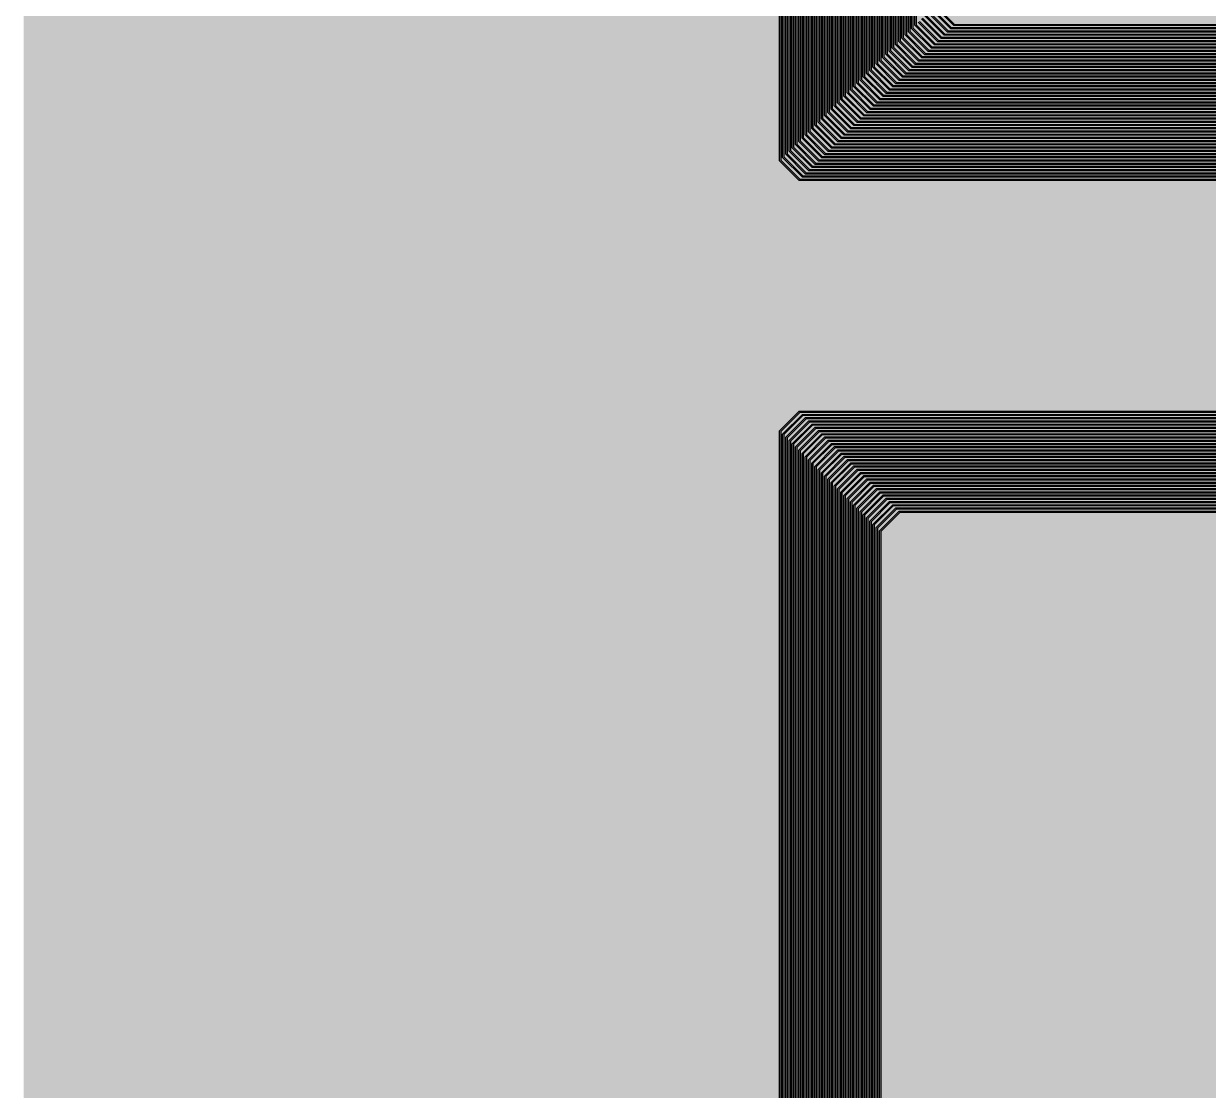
# Model space of a CAD drawing. Header units: metres. Extents: x -7220 to 10980, y -29667 to 1833.
# Drawn here: x -7220 to -5383, y -20819 to -19165 of the extents above; entities that cross this region are included whole.
import ezdxf

# ---------------------------------------------------------------- set-up
doc = ezdxf.new("R2010")
doc.units = ezdxf.units.M
for name, color, linetype in [('Metal1', 4, 'CONTINUOUS'), ('Polyimide', 7, 'CONTINUOUS'), ('Polyimide_Negative', 5, 'CONTINUOUS')]:
    doc.layers.add(name, color=color, linetype=linetype)

msp = doc.modelspace()

# ---------------------------------------------------------------- hatches: boundary and pattern name
at = {"layer": 'Polyimide'}
msp.add_hatch(color=7, dxfattribs=at).paths.add_polyline_path([(4099.4, -13861.6), (4142.6, -14152.8), (4214.2, -14438.4), (4313.4, -14715.5), (4439.2, -14981.7), (4590.6, -15234.2), (4766, -15470.7), (4963.7, -15688.8), (5181.8, -15886.5), (5418.3, -16061.9), (5670.8, -16213.3), (5936.9, -16339.1), (6214.1, -16438.3), (6499.7, -16509.9), (6790.9, -16553.1), (7085, -16567.5), (9980.4, -16567.5), (10058.8, -16571.4), (10136.4, -16582.9), (10212.6, -16601.9), (10286.5, -16628.4), (10357.5, -16662), (10424.8, -16702.3), (10487.9, -16749.1), (10546.1, -16801.8), (10598.8, -16860), (10645.6, -16923), (10685.9, -16990.4), (10719.5, -17061.4), (10745.9, -17135.3), (10765, -17211.4), (10776.5, -17289.1), (10780.4, -17367.5), (10780.4, -21957.3), (10741.6, -22012.9), (10706, -22070.6), (10673.6, -22130.1), (10644.5, -22191.4), (10618.9, -22254.2), (10596.8, -22318.2), (10578.3, -22383.5), (10563.4, -22449.6), (10552.2, -22516.5), (10544.7, -22583.8), (10541, -22651.5), (10541, -22719.3), (10544.7, -22787), (10552.2, -22854.4), (10563.4, -22921.2), (10578.3, -22987.4), (10596.8, -23052.6), (10618.9, -23116.7), (10644.5, -23179.5), (10673.6, -23240.7), (10706, -23300.3), (10741.6, -23357.9), (10780.4, -23413.5), (10780.4, -28667.5), (10776.5, -28745.9), (10765, -28823.6), (10745.9, -28899.7), (10719.5, -28973.6), (10685.9, -29044.6), (10645.6, -29112), (10598.8, -29175), (10546.1, -29233.2), (10487.9, -29285.9), (10424.8, -29332.7), (10357.5, -29373), (10286.5, -29406.6), (10212.6, -29433.1), (10136.4, -29452.1), (10058.8, -29463.6), (9980.4, -29467.5), (-6219.6, -29467.5), (-6298, -29463.6), (-6375.7, -29452.1), (-6451.9, -29433.1), (-6525.8, -29406.6), (-6596.7, -29373), (-6664.1, -29332.7), (-6727.1, -29285.9), (-6785.3, -29233.2), (-6838, -29175), (-6884.8, -29112), (-6925.2, -29044.6), (-6958.7, -28973.6), (-6985.2, -28899.7), (-7004.3, -28823.6), (-7015.8, -28745.9), (-7019.6, -28667.5), (-7019.6, -23426.3), (-6979.4, -23370.1), (-6942.3, -23311.6), (-6908.7, -23251.2), (-6878.5, -23189), (-6851.8, -23125.1), (-6828.8, -23059.9), (-6809.5, -22993.4), (-6794, -22926), (-6782.4, -22857.8), (-6774.6, -22789.1), (-6770.7, -22720), (-6770.7, -22650.8), (-6774.6, -22581.8), (-6782.4, -22513), (-6794, -22444.8), (-6809.5, -22377.4), (-6828.8, -22311), (-6851.8, -22245.7), (-6878.5, -22181.9), (-6908.7, -22119.7), (-6942.3, -22059.2), (-6979.4, -22000.8), (-7019.6, -21944.5), (-7019.6, -17367.5), (-7015.8, -17289.1), (-7004.3, -17211.4), (-6985.2, -17135.3), (-6958.7, -17061.4), (-6925.2, -16990.4), (-6884.8, -16923), (-6838, -16860), (-6785.3, -16801.8), (-6727.1, -16749.1), (-6664.1, -16702.3), (-6596.7, -16662), (-6525.8, -16628.4), (-6451.9, -16601.9), (-6375.7, -16582.9), (-6298, -16571.4), (-6219.6, -16567.5), (-3314, -16567.5), (-3019.9, -16553.1), (-2728.7, -16509.9), (-2443.1, -16438.3), (-2165.9, -16339.1), (-1899.8, -16213.3), (-1647.3, -16061.9), (-1410.8, -15886.5), (-1192.7, -15688.8), (-995, -15470.7), (-819.6, -15234.2), (-668.2, -14981.7), (-542.4, -14715.5), (-443.2, -14438.4), (-371.6, -14152.8), (-328.4, -13861.6), (-314, -13567.5), (-314, -13373.5), (-317.5, -13328.1), (-327.7, -13283.8), (-344.6, -13241.5), (-367.6, -13202.3), (-396.4, -13167), (-430.1, -13136.5), (-468, -13111.4), (-509.3, -13092.3), (-509.3, -13092.3), (-578.2, -13061.3), (-642.2, -13021.2), (-700.3, -12973), (-751.3, -12917.3), (-794.4, -12855.3), (-828.7, -12788.1), (-853.7, -12716.8), (-868.9, -12642.8), (-874, -12567.5), (-868.9, -12492.2), (-853.7, -12418.2), (-828.7, -12346.9), (-794.4, -12279.7), (-751.3, -12217.7), (-700.3, -12162), (-642.2, -12113.8), (-578.2, -12073.7), (-509.3, -12042.7), (-509.3, -12042.7), (-468, -12023.6), (-430.1, -11998.5), (-396.4, -11968), (-367.6, -11932.7), (-344.6, -11893.5), (-327.7, -11851.2), (-317.5, -11806.9), (-314, -11761.5), (-314, -11074.3), (-317.5, -11028.9), (-327.7, -10984.6), (-344.6, -10942.4), (-367.6, -10903.1), (-396.4, -10867.8), (-430.1, -10837.3), (-468, -10812.2), (-509.3, -10793.2), (-509.3, -10793.2), (-578.2, -10762.1), (-642.2, -10722.1), (-700.3, -10673.8), (-751.3, -10618.1), (-794.4, -10556.1), (-828.7, -10488.9), (-853.7, -10417.6), (-868.9, -10343.7), (-874, -10268.3), (-868.9, -10193), (-853.7, -10119), (-828.7, -10047.8), (-794.4, -9980.5), (-751.3, -9918.5), (-700.3, -9862.9), (-642.2, -9814.6), (-578.2, -9774.6), (-509.3, -9743.5), (-509.3, -9743.5), (-468, -9724.5), (-430.1, -9699.4), (-396.4, -9668.8), (-367.6, -9633.5), (-344.6, -9594.3), (-327.7, -9552), (-317.5, -9507.7), (-314, -9462.4), (-314, -8775.1), (-317.5, -8729.8), (-327.7, -8685.5), (-344.6, -8643.2), (-367.6, -8604), (-396.4, -8568.7), (-430.1, -8538.1), (-468, -8513), (-509.3, -8494), (-509.3, -8494), (-578.2, -8462.9), (-642.2, -8422.9), (-700.3, -8374.6), (-751.3, -8319), (-794.4, -8257), (-828.7, -8189.7), (-853.7, -8118.5), (-868.9, -8044.5), (-874, -7969.2), (-868.9, -7893.8), (-853.7, -7819.9), (-828.7, -7748.6), (-794.4, -7681.4), (-751.3, -7619.4), (-700.3, -7563.7), (-642.2, -7515.4), (-578.2, -7475.4), (-509.3, -7444.3), (-509.3, -7444.3), (-468, -7425.3), (-430.1, -7400.2), (-396.4, -7369.7), (-367.6, -7334.4), (-344.6, -7295.1), (-327.7, -7252.9), (-317.5, -7208.6), (-314, -7163.2), (-314, -6476), (-317.5, -6430.6), (-327.7, -6386.3), (-344.6, -6344), (-367.6, -6304.8), (-396.4, -6269.5), (-430.1, -6239), (-468, -6213.9), (-509.3, -6194.8), (-509.3, -6194.8), (-578.2, -6163.8), (-642.2, -6123.7), (-700.3, -6075.5), (-751.3, -6019.8), (-794.4, -5957.8), (-828.7, -5890.6), (-853.7, -5819.3), (-868.9, -5745.3), (-874, -5670), (-868.9, -5594.7), (-853.7, -5520.7), (-828.7, -5449.4), (-794.4, -5382.2), (-751.3, -5320.2), (-700.3, -5264.5), (-642.2, -5216.3), (-578.2, -5176.2), (-509.3, -5145.2), (-509.3, -5145.2), (-468, -5126.1), (-430.1, -5101), (-396.4, -5070.5), (-367.6, -5035.2), (-344.6, -4996), (-327.7, -4953.7), (-317.5, -4909.4), (-314, -4864), (-314, 380), (-314, 1532.5), (-269, 1532.5), (-268.8, 1525.6), (-268.1, 1518.8), (-267, 1512), (-265.4, 1505.3), (-263.4, 1498.7), (-261, 1492.3), (-258.2, 1486.1), (-254.9, 1480), (-251.3, 1474.2), (-247.3, 1468.6), (-242.9, 1463.3), (-238.2, 1458.3), (-233.2, 1453.6), (-227.9, 1449.2), (-222.3, 1445.2), (-216.5, 1441.6), (-210.4, 1438.3), (-204.2, 1435.5), (-197.8, 1433.1), (-191.2, 1431.1), (-184.5, 1429.5), (-177.7, 1428.4), (-170.9, 1427.7), (-164, 1427.5), (-157.1, 1427.7), (-150.3, 1428.4), (-143.5, 1429.5), (-136.8, 1431.1), (-130.2, 1433.1), (-123.8, 1435.5), (-117.6, 1438.3), (-111.5, 1441.6), (-105.7, 1445.2), (-100.1, 1449.2), (-94.8, 1453.6), (-89.8, 1458.3), (-85.1, 1463.3), (-80.7, 1468.6), (-76.7, 1474.2), (-73.1, 1480), (-69.8, 1486.1), (-67, 1492.3), (-64.6, 1498.7), (-62.6, 1505.3), (-61, 1512), (-59.9, 1518.8), (-59.2, 1525.6), (-59, 1532.5), (1786, 1532.5), (3835, 1532.5), (3835.2, 1539), (3835.9, 1545.6), (3836.9, 1552), (3838.4, 1558.4), (3840.3, 1564.6), (3842.6, 1570.8), (3845.3, 1576.7), (3848.4, 1582.5), (3851.9, 1588.1), (3855.7, 1593.4), (3859.8, 1598.4), (3864.3, 1603.2), (3869.1, 1607.7), (3874.1, 1611.8), (3879.4, 1615.6), (3885, 1619.1), (3890.8, 1622.2), (3896.7, 1624.9), (3902.9, 1627.2), (3909.1, 1629.1), (3915.5, 1630.6), (3921.9, 1631.6), (3928.5, 1632.3), (3935, 1632.5), (3941.5, 1632.3), (3948.1, 1631.6), (3954.5, 1630.6), (3960.9, 1629.1), (3967.1, 1627.2), (3973.3, 1624.9), (3979.2, 1622.2), (3985, 1619.1), (3990.6, 1615.6), (3995.9, 1611.8), (4000.9, 1607.7), (4005.7, 1603.2), (4010.2, 1598.4), (4014.3, 1593.4), (4018.1, 1588.1), (4021.6, 1582.5), (4024.7, 1576.7), (4027.4, 1570.8), (4029.7, 1564.6), (4031.6, 1558.4), (4033.1, 1552), (4034.1, 1545.6), (4034.8, 1539), (4035, 1532.5), (4085, 1532.5), (4085, 380), (4085, 330), (4085, -4864), (4088.5, -4909.4), (4098.7, -4953.7), (4115.6, -4996), (4138.6, -5035.2), (4167.4, -5070.5), (4201.1, -5101), (4239, -5126.1), (4280.3, -5145.2), (4280.3, -5145.2), (4349.2, -5176.2), (4413.2, -5216.3), (4471.3, -5264.5), (4522.3, -5320.2), (4565.4, -5382.2), (4599.7, -5449.4), (4624.7, -5520.7), (4639.9, -5594.7), (4645, -5670), (4639.9, -5745.3), (4624.7, -5819.3), (4599.7, -5890.6), (4565.4, -5957.8), (4522.3, -6019.8), (4471.3, -6075.5), (4413.2, -6123.7), (4349.2, -6163.8), (4280.3, -6194.8), (4239, -6213.9), (4201.1, -6239), (4167.4, -6269.5), (4138.6, -6304.8), (4115.6, -6344), (4098.7, -6386.3), (4088.5, -6430.6), (4085, -6476), (4085, -13567.5), (4099.4, -13861.6)])
at = {"layer": 'Polyimide_Negative'}
h = msp.add_hatch(color=7, dxfattribs=at)
h.paths.add_polyline_path([(-677.7, -11900.1), (-672.7, -11897), (-514, -11825.4), (-514, -11010.5), (-672.7, -10938.9), (-759.7, -10884.5), (-838.5, -10818.9), (-907.8, -10743.4), (-966.3, -10659.2), (-1013, -10567.8), (-1046.9, -10471.1), (-1067.5, -10370.6), (-1074.5, -10268.3), (-1040.7, -9768.4), (-677.7, -9600.9), (-672.7, -9597.8), (-514, -9526.2), (-514, -8711.3), (-672.7, -8639.7), (-759.7, -8585.3), (-838.5, -8519.8), (-907.8, -8444.2), (-966.3, -8360), (-1013, -8268.7), (-1046.9, -8171.9), (-1067.5, -8071.5), (-1074.5, -7969.2), (-1067.5, -7866.9), (-1046.9, -7766.4), (-1013, -7669.7), (-966.3, -7578.3), (-907.8, -7494.1), (-838.5, -7418.6), (-723.4, -7322.8), (-677.7, -7301.8), (-672.7, -7298.6), (-514, -7227), (-514, -6412.1), (-672.7, -6340.5), (-759.7, -6286.2), (-838.5, -6220.6), (-907.8, -6145), (-966.3, -6060.8), (-1013, -5969.5), (-1046.9, -5872.8), (-1067.5, -5772.3), (-1074.5, -5670), (-1067.5, -5567.7), (-1046.9, -5467.2), (-1013, -5370.5), (-966.3, -5279.2), (-907.8, -5195), (-838.5, -5119.4), (-723.4, -5023.7), (-677.7, -5002.6), (-672.7, -4999.5), (-514, -4927.9), (-514, 1732.5), (166.5, 1732.5), (1786, 1732.5), (3699.2, 1732.5), (3768.3, 1782), (3784.9, 1792.4), (3802.3, 1801.7), (3820.2, 1809.8), (3838.5, 1816.7), (3857.3, 1822.4), (3876.5, 1826.8), (3895.8, 1830), (3915.4, 1832), (3935, 1832.6), (3954.6, 1832), (3974.2, 1830), (3993.5, 1826.8), (4012.7, 1822.4), (4031.5, 1816.7), (4049.8, 1809.8), (4067.7, 1801.7), (4085.1, 1792.4), (4101.7, 1782), (4285, 1650.7), (4285, -4927.9), (4443.7, -4999.5), (4530.7, -5053.8), (4609.5, -5119.4), (4678.8, -5195), (4737.3, -5279.2), (4784, -5370.5), (4817.9, -5467.2), (4838.5, -5567.7), (4845.5, -5670), (4838.5, -5772.3), (4817.9, -5872.8), (4784, -5969.5), (4737.3, -6060.8), (4678.8, -6145), (4609.5, -6220.6), (4530.7, -6286.2), (4443.7, -6340.5), (4285, -6412.1), (4285, -13562.6), (4298.7, -13841.9), (4339, -14113.7), (4405.8, -14380.2), (4498.4, -14638.9), (4615.8, -14887.3), (4757.1, -15123), (4920.8, -15343.6), (5105.3, -15547.2), (5308.9, -15731.7), (5529.5, -15895.4), (5765.2, -16036.7), (6013.6, -16154.1), (6272.3, -16246.7), (6538.8, -16313.5), (6810.6, -16353.8), (7089.9, -16367.5), (9985.3, -16367.5), (10078.4, -16372.1), (10175.5, -16386.5), (10270.7, -16410.3), (10363.2, -16443.4), (10451.9, -16485.4), (10536.1, -16535.8), (10614.9, -16594.3), (10687.7, -16660.2), (10753.6, -16733), (10812, -16811.8), (10862.5, -16896), (10904.5, -16984.7), (10937.5, -17077.1), (10961.4, -17172.4), (10975.8, -17269.5), (10980.4, -17362.6), (10980.4, -22020.1), (10908.8, -22122.8), (10879, -22171), (10851.9, -22220.8), (10827.6, -22272.1), (10806.2, -22324.6), (10787.7, -22378.2), (10772.2, -22432.8), (10759.7, -22488.1), (10750.4, -22544.1), (10744.1, -22600.4), (10741, -22657.1), (10741, -22713.8), (10744.1, -22770.4), (10750.4, -22826.8), (10759.7, -22882.7), (10772.2, -22938.1), (10787.7, -22992.6), (10806.2, -23046.2), (10827.6, -23098.8), (10851.9, -23150), (10879, -23199.8), (10908.8, -23248.1), (10980.4, -23350.7), (10980.4, -28672.4), (10975.8, -28765.5), (10961.4, -28862.6), (10937.5, -28957.9), (10904.5, -29050.3), (10862.5, -29139), (10812, -29223.2), (10753.6, -29302), (10687.7, -29374.8), (10614.9, -29440.7), (10536.1, -29499.2), (10451.9, -29549.6), (10363.2, -29591.6), (10270.7, -29624.7), (10175.5, -29648.5), (10078.4, -29662.9), (9985.3, -29667.5), (-6224.5, -29667.5), (-6317.7, -29662.9), (-6414.8, -29648.5), (-6510, -29624.7), (-6602.4, -29591.6), (-6691.1, -29549.6), (-6775.3, -29499.2), (-6854.2, -29440.7), (-6926.9, -29374.8), (-6992.8, -29302), (-7051.3, -29223.2), (-7101.8, -29139), (-7143.7, -29050.3), (-7176.8, -28957.9), (-7200.6, -28862.6), (-7215.1, -28765.5), (-7219.6, -28672.4), (-7219.6, -23362.1), (-7145.3, -23258.2), (-7114.3, -23209.4), (-7086.1, -23158.8), (-7060.8, -23106.7), (-7038.6, -23053.3), (-7019.3, -22998.7), (-7003.2, -22943.1), (-6990.2, -22886.7), (-6980.5, -22829.7), (-6973.9, -22772.2), (-6970.7, -22714.4), (-6970.7, -22656.5), (-6973.9, -22598.7), (-6980.5, -22541.2), (-6990.2, -22484.1), (-7003.2, -22427.7), (-7019.3, -22372.1), (-7038.6, -22317.6), (-7060.8, -22264.1), (-7086.1, -22212.1), (-7114.3, -22161.5), (-7145.3, -22112.6), (-7219.6, -22008.7), (-7219.6, -17362.6), (-7215.1, -17269.5), (-7200.6, -17172.4), (-7176.8, -17077.1), (-7143.7, -16984.7), (-7101.8, -16896), (-7051.3, -16811.8), (-6992.8, -16733), (-6926.9, -16660.2), (-6854.2, -16594.3), (-6775.3, -16535.8), (-6691.1, -16485.4), (-6602.4, -16443.4), (-6510, -16410.3), (-6414.8, -16386.5), (-6317.7, -16372.1), (-6224.5, -16367.5), (-3318.9, -16367.5), (-3039.6, -16353.8), (-2767.8, -16313.5), (-2501.3, -16246.7), (-2242.6, -16154.1), (-1994.2, -16036.7), (-1758.5, -15895.4), (-1537.9, -15731.7), (-1334.3, -15547.2), (-1149.8, -15343.6), (-986.1, -15123), (-844.8, -14887.3), (-727.4, -14638.9), (-634.8, -14380.2), (-568, -14113.7), (-527.7, -13841.9), (-514, -13562.6), (-514, -13309.6), (-672.7, -13238), (-759.7, -13183.7), (-838.5, -13118.1), (-907.8, -13042.5), (-966.3, -12958.3), (-1013, -12867), (-1046.9, -12770.2), (-1067.5, -12669.8), (-1074.5, -12567.5), (-1040.7, -12067.5), (-677.7, -11900.1)])
h.paths.add_polyline_path([(4085, -13567.5), (4085, -6476), (4088.5, -6430.6), (4098.7, -6386.3), (4115.6, -6344), (4138.6, -6304.8), (4167.4, -6269.5), (4201.1, -6239), (4239, -6213.9), (4280.3, -6194.8), (4349.2, -6163.8), (4413.2, -6123.7), (4471.3, -6075.5), (4522.3, -6019.8), (4565.4, -5957.8), (4599.7, -5890.6), (4624.7, -5819.3), (4639.9, -5745.3), (4645, -5670), (4639.9, -5594.7), (4624.7, -5520.7), (4599.7, -5449.4), (4565.4, -5382.2), (4522.3, -5320.2), (4471.3, -5264.5), (4413.2, -5216.3), (4349.2, -5176.2), (4280.3, -5145.2), (4280.3, -5145.2), (4239, -5126.1), (4201.1, -5101), (4167.4, -5070.5), (4138.6, -5035.2), (4115.6, -4996), (4098.7, -4953.7), (4088.5, -4909.4), (4085, -4864), (4085, 330), (4085, 380), (4085, 1532.5), (4035, 1532.5), (4034.8, 1539), (4034.1, 1545.6), (4033.1, 1552), (4031.6, 1558.4), (4029.7, 1564.6), (4027.4, 1570.8), (4024.7, 1576.7), (4021.6, 1582.5), (4018.1, 1588.1), (4014.3, 1593.4), (4010.2, 1598.4), (4005.7, 1603.2), (4000.9, 1607.7), (3995.9, 1611.8), (3990.6, 1615.6), (3985, 1619.1), (3979.2, 1622.2), (3973.3, 1624.9), (3967.1, 1627.2), (3960.9, 1629.1), (3954.5, 1630.6), (3948.1, 1631.6), (3941.5, 1632.3), (3935, 1632.5), (3928.5, 1632.3), (3921.9, 1631.6), (3915.5, 1630.6), (3909.1, 1629.1), (3902.9, 1627.2), (3896.7, 1624.9), (3890.8, 1622.2), (3885, 1619.1), (3879.4, 1615.6), (3874.1, 1611.8), (3869.1, 1607.7), (3864.3, 1603.2), (3859.8, 1598.4), (3855.7, 1593.4), (3851.9, 1588.1), (3848.4, 1582.5), (3845.3, 1576.7), (3842.6, 1570.8), (3840.3, 1564.6), (3838.4, 1558.4), (3836.9, 1552), (3835.9, 1545.6), (3835.2, 1539), (3835, 1532.5), (1786, 1532.5), (-59, 1532.5), (-59.2, 1525.6), (-59.9, 1518.8), (-61, 1512), (-62.6, 1505.3), (-64.6, 1498.7), (-67, 1492.3), (-69.8, 1486.1), (-73.1, 1480), (-76.7, 1474.2), (-80.7, 1468.6), (-85.1, 1463.3), (-89.8, 1458.3), (-94.8, 1453.6), (-100.1, 1449.2), (-105.7, 1445.2), (-111.5, 1441.6), (-117.6, 1438.3), (-123.8, 1435.5), (-130.2, 1433.1), (-136.8, 1431.1), (-143.5, 1429.5), (-150.3, 1428.4), (-157.1, 1427.7), (-164, 1427.5), (-170.9, 1427.7), (-177.7, 1428.4), (-184.5, 1429.5), (-191.2, 1431.1), (-197.8, 1433.1), (-204.2, 1435.5), (-210.4, 1438.3), (-216.5, 1441.6), (-222.3, 1445.2), (-227.9, 1449.2), (-233.2, 1453.6), (-238.2, 1458.3), (-242.9, 1463.3), (-247.3, 1468.6), (-251.3, 1474.2), (-254.9, 1480), (-258.2, 1486.1), (-261, 1492.3), (-263.4, 1498.7), (-265.4, 1505.3), (-267, 1512), (-268.1, 1518.8), (-268.8, 1525.6), (-269, 1532.5), (-314, 1532.5), (-314, 380), (-314, -4864), (-317.5, -4909.4), (-327.7, -4953.7), (-344.6, -4996), (-367.6, -5035.2), (-396.4, -5070.5), (-430.1, -5101), (-468, -5126.1), (-509.3, -5145.2), (-509.3, -5145.2), (-578.2, -5176.2), (-642.2, -5216.3), (-700.3, -5264.5), (-751.3, -5320.2), (-794.4, -5382.2), (-828.7, -5449.4), (-853.7, -5520.7), (-868.9, -5594.7), (-874, -5670), (-868.9, -5745.3), (-853.7, -5819.3), (-828.7, -5890.6), (-794.4, -5957.8), (-751.3, -6019.8), (-700.3, -6075.5), (-642.2, -6123.7), (-578.2, -6163.8), (-509.3, -6194.8), (-509.3, -6194.8), (-468, -6213.9), (-430.1, -6239), (-396.4, -6269.5), (-367.6, -6304.8), (-344.6, -6344), (-327.7, -6386.3), (-317.5, -6430.6), (-314, -6476), (-314, -7163.2), (-317.5, -7208.6), (-327.7, -7252.9), (-344.6, -7295.1), (-367.6, -7334.4), (-396.4, -7369.7), (-430.1, -7400.2), (-468, -7425.3), (-509.3, -7444.3), (-509.3, -7444.3), (-578.2, -7475.4), (-642.2, -7515.4), (-700.3, -7563.7), (-751.3, -7619.4), (-794.4, -7681.4), (-828.7, -7748.6), (-853.7, -7819.9), (-868.9, -7893.8), (-874, -7969.2), (-868.9, -8044.5), (-853.7, -8118.5), (-828.7, -8189.7), (-794.4, -8257), (-751.3, -8319), (-700.3, -8374.6), (-642.2, -8422.9), (-578.2, -8462.9), (-509.3, -8494), (-509.3, -8494), (-468, -8513), (-430.1, -8538.1), (-396.4, -8568.7), (-367.6, -8604), (-344.6, -8643.2), (-327.7, -8685.5), (-317.5, -8729.8), (-314, -8775.1), (-314, -9462.4), (-317.5, -9507.7), (-327.7, -9552), (-344.6, -9594.3), (-367.6, -9633.5), (-396.4, -9668.8), (-430.1, -9699.4), (-468, -9724.5), (-509.3, -9743.5), (-509.3, -9743.5), (-578.2, -9774.6), (-642.2, -9814.6), (-700.3, -9862.9), (-751.3, -9918.5), (-794.4, -9980.5), (-828.7, -10047.8), (-853.7, -10119), (-868.9, -10193), (-874, -10268.3), (-868.9, -10343.7), (-853.7, -10417.6), (-828.7, -10488.9), (-794.4, -10556.1), (-751.3, -10618.1), (-700.3, -10673.8), (-642.2, -10722.1), (-578.2, -10762.1), (-509.3, -10793.2), (-509.3, -10793.2), (-468, -10812.2), (-430.1, -10837.3), (-396.4, -10867.8), (-367.6, -10903.1), (-344.6, -10942.4), (-327.7, -10984.6), (-317.5, -11028.9), (-314, -11074.3), (-314, -11761.5), (-317.5, -11806.9), (-327.7, -11851.2), (-344.6, -11893.5), (-367.6, -11932.7), (-396.4, -11968), (-430.1, -11998.5), (-468, -12023.6), (-509.3, -12042.7), (-509.3, -12042.7), (-578.2, -12073.7), (-642.2, -12113.8), (-700.3, -12162), (-751.3, -12217.7), (-794.4, -12279.7), (-828.7, -12346.9), (-853.7, -12418.2), (-868.9, -12492.2), (-874, -12567.5), (-868.9, -12642.8), (-853.7, -12716.8), (-828.7, -12788.1), (-794.4, -12855.3), (-751.3, -12917.3), (-700.3, -12973), (-642.2, -13021.2), (-578.2, -13061.3), (-509.3, -13092.3), (-509.3, -13092.3), (-468, -13111.4), (-430.1, -13136.5), (-396.4, -13167), (-367.6, -13202.3), (-344.6, -13241.5), (-327.7, -13283.8), (-317.5, -13328.1), (-314, -13373.5), (-314, -13567.5), (-328.4, -13861.6), (-371.6, -14152.8), (-443.2, -14438.4), (-542.4, -14715.5), (-668.2, -14981.7), (-819.6, -15234.2), (-995, -15470.7), (-1192.7, -15688.8), (-1410.8, -15886.5), (-1647.3, -16061.9), (-1899.8, -16213.3), (-2165.9, -16339.1), (-2443.1, -16438.3), (-2728.7, -16509.9), (-3019.9, -16553.1), (-3314, -16567.5), (-6219.6, -16567.5), (-6298, -16571.4), (-6375.7, -16582.9), (-6451.9, -16601.9), (-6525.8, -16628.4), (-6596.7, -16662), (-6664.1, -16702.3), (-6727.1, -16749.1), (-6785.3, -16801.8), (-6838, -16860), (-6884.8, -16923), (-6925.2, -16990.4), (-6958.7, -17061.4), (-6985.2, -17135.3), (-7004.3, -17211.4), (-7015.8, -17289.1), (-7019.6, -17367.5), (-7019.6, -21944.5), (-6979.4, -22000.8), (-6942.3, -22059.2), (-6908.7, -22119.7), (-6878.5, -22181.9), (-6851.8, -22245.7), (-6828.8, -22311), (-6809.5, -22377.4), (-6794, -22444.8), (-6782.4, -22513), (-6774.6, -22581.8), (-6770.7, -22650.8), (-6770.7, -22720), (-6774.6, -22789.1), (-6782.4, -22857.8), (-6794, -22926), (-6809.5, -22993.4), (-6828.8, -23059.9), (-6851.8, -23125.1), (-6878.5, -23189), (-6908.7, -23251.2), (-6942.3, -23311.6), (-6979.4, -23370.1), (-7019.6, -23426.3), (-7019.6, -28667.5), (-7015.8, -28745.9), (-7004.3, -28823.6), (-6985.2, -28899.7), (-6958.7, -28973.6), (-6925.2, -29044.6), (-6884.8, -29112), (-6838, -29175), (-6785.3, -29233.2), (-6727.1, -29285.9), (-6664.1, -29332.7), (-6596.7, -29373), (-6525.8, -29406.6), (-6451.9, -29433.1), (-6375.7, -29452.1), (-6298, -29463.6), (-6219.6, -29467.5), (9980.4, -29467.5), (10058.8, -29463.6), (10136.4, -29452.1), (10212.6, -29433.1), (10286.5, -29406.6), (10357.5, -29373), (10424.8, -29332.7), (10487.9, -29285.9), (10546.1, -29233.2), (10598.8, -29175), (10645.6, -29112), (10685.9, -29044.6), (10719.5, -28973.6), (10745.9, -28899.7), (10765, -28823.6), (10776.5, -28745.9), (10780.4, -28667.5), (10780.4, -23413.5), (10741.6, -23357.9), (10706, -23300.3), (10673.6, -23240.7), (10644.5, -23179.5), (10618.9, -23116.7), (10596.8, -23052.6), (10578.3, -22987.4), (10563.4, -22921.2), (10552.2, -22854.4), (10544.7, -22787), (10541, -22719.3), (10541, -22651.5), (10544.7, -22583.8), (10552.2, -22516.5), (10563.4, -22449.6), (10578.3, -22383.5), (10596.8, -22318.2), (10618.9, -22254.2), (10644.5, -22191.4), (10673.6, -22130.1), (10706, -22070.6), (10741.6, -22012.9), (10780.4, -21957.3), (10780.4, -17367.5), (10776.5, -17289.1), (10765, -17211.4), (10745.9, -17135.3), (10719.5, -17061.4), (10685.9, -16990.4), (10645.6, -16923), (10598.8, -16860), (10546.1, -16801.8), (10487.9, -16749.1), (10424.8, -16702.3), (10357.5, -16662), (10286.5, -16628.4), (10212.6, -16601.9), (10136.4, -16582.9), (10058.8, -16571.4), (9980.4, -16567.5), (7085, -16567.5), (6790.9, -16553.1), (6499.7, -16509.9), (6214.1, -16438.3), (5936.9, -16339.1), (5670.8, -16213.3), (5418.3, -16061.9), (5181.8, -15886.5), (4963.7, -15688.8), (4766, -15470.7), (4590.6, -15234.2), (4439.2, -14981.7), (4313.4, -14715.5), (4214.2, -14438.4), (4142.6, -14152.8), (4099.4, -13861.6), (4085, -13567.5)], flags=0)

# ---------------------------------------------------------------- linework, layer by layer
at = {"layer": 'Metal1'}
for points in [[(918.9, -18191.7), (918.9, -19377.9), (888.3, -19408.5), (-6017.5, -19408.5), (-6048.1, -19377.9), (-6048.1, -16796.6)], [(-6046.1, -16797.4), (-6046.1, -19377.1), (-6016.7, -19406.5), (887.5, -19406.5), (916.9, -19377.1), (916.9, -18191.7)], [(913.9, -18191.7), (913.9, -19372.9), (883.3, -19403.5), (-6012.5, -19403.5), (-6043.1, -19372.9), (-6043.1, -16801.6)], [(-6041.1, -16802.4), (-6041.1, -19372.1), (-6011.7, -19401.5), (882.5, -19401.5), (911.9, -19372.1), (911.9, -18191.7)], [(908.9, -18191.7), (908.9, -19367.9), (878.3, -19398.5), (-6007.5, -19398.5), (-6038.1, -19367.9), (-6038.1, -16806.6)], [(-6036.1, -16807.4), (-6036.1, -19367.1), (-6006.7, -19396.5), (877.5, -19396.5), (906.9, -19367.1), (906.9, -18191.7)], [(903.9, -18191.7), (903.9, -19362.9), (873.3, -19393.5), (-6002.5, -19393.5), (-6033.1, -19362.9), (-6033.1, -16811.6)], [(-6031.1, -16812.4), (-6031.1, -19362.1), (-6001.7, -19391.5), (872.5, -19391.5), (901.9, -19362.1), (901.9, -18191.7)], [(898.9, -18191.7), (898.9, -19357.9), (868.3, -19388.5), (-5997.5, -19388.5), (-6028.1, -19357.9), (-6028.1, -16816.6)], [(-6026.1, -16817.4), (-6026.1, -19357.1), (-5996.7, -19386.5), (867.5, -19386.5), (896.9, -19357.1), (896.9, -18191.7)], [(893.9, -18191.7), (893.9, -19352.9), (863.3, -19383.5), (-5992.5, -19383.5), (-6023.1, -19352.9), (-6023.1, -16821.6)], [(-6021.1, -16822.4), (-6021.1, -19352.1), (-5991.7, -19381.5), (862.5, -19381.5), (891.9, -19352.1), (891.9, -18191.7)], [(888.9, -18191.7), (888.9, -19347.9), (858.3, -19378.5), (-5987.5, -19378.5), (-6018.1, -19347.9), (-6018.1, -16826.6)], [(-6016.1, -16827.4), (-6016.1, -19347.1), (-5986.7, -19376.5), (857.5, -19376.5), (886.9, -19347.1), (886.9, -18191.7)], [(883.9, -18191.7), (883.9, -19342.9), (853.3, -19373.5), (-5982.5, -19373.5), (-6013.1, -19342.9), (-6013.1, -16831.6)], [(-6011.1, -16832.4), (-6011.1, -19342.1), (-5981.7, -19371.5), (852.5, -19371.5), (881.9, -19342.1), (881.9, -18191.7)], [(878.9, -18191.7), (878.9, -19337.9), (848.3, -19368.5), (-5977.5, -19368.5), (-6008.1, -19337.9), (-6008.1, -16836.6)], [(-6006.1, -16837.4), (-6006.1, -19337.1), (-5976.7, -19366.5), (847.5, -19366.5), (876.9, -19337.1), (876.9, -18191.7)], [(873.9, -18191.7), (873.9, -19332.9), (843.3, -19363.5), (-5972.5, -19363.5), (-6003.1, -19332.9), (-6003.1, -16841.6)], [(-6001.1, -16842.4), (-6001.1, -19332.1), (-5971.7, -19361.5), (842.5, -19361.5), (871.9, -19332.1), (871.9, -18191.7)], [(868.9, -18191.7), (868.9, -19327.9), (838.3, -19358.5), (-5967.5, -19358.5), (-5998.1, -19327.9), (-5998.1, -16846.6)], [(-5996.1, -16847.4), (-5996.1, -19327.1), (-5966.7, -19356.5), (837.5, -19356.5), (866.9, -19327.1), (866.9, -18191.7)], [(863.9, -18191.7), (863.9, -19322.9), (833.3, -19353.5), (-5962.5, -19353.5), (-5993.1, -19322.9), (-5993.1, -16851.6)], [(-5991.1, -16852.4), (-5991.1, -19322.1), (-5961.7, -19351.5), (832.5, -19351.5), (861.9, -19322.1), (861.9, -18191.7)], [(858.9, -18191.7), (858.9, -19317.9), (828.3, -19348.5), (-5957.5, -19348.5), (-5988.1, -19317.9), (-5988.1, -16856.6)], [(-5986.1, -16857.4), (-5986.1, -19317.1), (-5956.7, -19346.5), (827.5, -19346.5), (856.9, -19317.1), (856.9, -18191.7)], [(853.9, -18191.7), (853.9, -19312.9), (823.3, -19343.5), (-5952.5, -19343.5), (-5983.1, -19312.9), (-5983.1, -16861.6)], [(-5981.1, -16862.4), (-5981.1, -19312.1), (-5951.7, -19341.5), (822.5, -19341.5), (851.9, -19312.1), (851.9, -18191.7)], [(848.9, -18191.7), (848.9, -19307.9), (818.3, -19338.5), (-5947.5, -19338.5), (-5978.1, -19307.9), (-5978.1, -16866.6)], [(-5976.1, -16867.4), (-5976.1, -19307.1), (-5946.7, -19336.5), (817.5, -19336.5), (846.9, -19307.1), (846.9, -18191.7)], [(843.9, -18191.7), (843.9, -19302.9), (813.3, -19333.5), (-5942.5, -19333.5), (-5973.1, -19302.9), (-5973.1, -16871.6)], [(-5971.1, -16872.4), (-5971.1, -19302.1), (-5941.7, -19331.5), (812.5, -19331.5), (841.9, -19302.1), (841.9, -18191.7)], [(838.9, -18191.7), (838.9, -19297.9), (808.3, -19328.5), (-5937.5, -19328.5), (-5968.1, -19297.9), (-5968.1, -16876.6)], [(-5966.1, -16877.4), (-5966.1, -19297.1), (-5936.7, -19326.5), (807.5, -19326.5), (836.9, -19297.1), (836.9, -18191.7)], [(833.9, -18191.7), (833.9, -19292.9), (803.3, -19323.5), (-5932.5, -19323.5), (-5963.1, -19292.9), (-5963.1, -16881.6)], [(-5961.1, -16882.4), (-5961.1, -19292.1), (-5931.7, -19321.5), (802.5, -19321.5), (831.9, -19292.1), (831.9, -18191.7)], [(828.9, -18191.7), (828.9, -19287.9), (798.3, -19318.5), (-5927.5, -19318.5), (-5958.1, -19287.9), (-5958.1, -16886.6)], [(-5956.1, -16887.4), (-5956.1, -19287.1), (-5926.7, -19316.5), (797.5, -19316.5), (826.9, -19287.1), (826.9, -18191.7)], [(823.9, -18191.7), (823.9, -19282.9), (793.3, -19313.5), (-5922.5, -19313.5), (-5953.1, -19282.9), (-5953.1, -16891.6)], [(-5951.1, -16892.4), (-5951.1, -19282.1), (-5921.7, -19311.5), (792.5, -19311.5), (821.9, -19282.1), (821.9, -18191.7)], [(818.9, -18191.7), (818.9, -19277.9), (788.3, -19308.5), (-5917.5, -19308.5), (-5948.1, -19277.9), (-5948.1, -16896.6)], [(-5946.1, -16897.4), (-5946.1, -19277.1), (-5916.7, -19306.5), (787.5, -19306.5), (816.9, -19277.1), (816.9, -18191.7)], [(813.9, -18191.7), (813.9, -19272.9), (783.3, -19303.5), (-5912.5, -19303.5), (-5943.1, -19272.9), (-5943.1, -16901.6)], [(-5941.1, -16902.4), (-5941.1, -19272.1), (-5911.7, -19301.5), (782.5, -19301.5), (811.9, -19272.1), (811.9, -18191.7)], [(808.9, -18191.7), (808.9, -19267.9), (778.3, -19298.5), (-5907.5, -19298.5), (-5938.1, -19267.9), (-5938.1, -16906.6)], [(-5936.1, -16907.4), (-5936.1, -19267.1), (-5906.7, -19296.5), (777.5, -19296.5), (806.9, -19267.1), (806.9, -18191.7)], [(803.9, -18191.7), (803.9, -19262.9), (773.3, -19293.5), (-5902.5, -19293.5), (-5933.1, -19262.9), (-5933.1, -16911.6)], [(-5931.1, -16912.4), (-5931.1, -19262.1), (-5901.7, -19291.5), (772.5, -19291.5), (801.9, -19262.1), (801.9, -18191.7)], [(798.9, -18191.7), (798.9, -19257.9), (768.3, -19288.5), (-5897.5, -19288.5), (-5928.1, -19257.9), (-5928.1, -16916.6)], [(-5926.1, -16917.4), (-5926.1, -19257.1), (-5896.7, -19286.5), (767.5, -19286.5), (796.9, -19257.1), (796.9, -18191.7)], [(793.9, -18191.7), (793.9, -19252.9), (763.3, -19283.5), (-5892.5, -19283.5), (-5923.1, -19252.9), (-5923.1, -16921.6)], [(-5921.1, -16922.4), (-5921.1, -19252.1), (-5891.7, -19281.5), (762.5, -19281.5), (791.9, -19252.1), (791.9, -18191.7)], [(788.9, -18191.7), (788.9, -19247.9), (758.3, -19278.5), (-5887.5, -19278.5), (-5918.1, -19247.9), (-5918.1, -16926.6)], [(-5916.1, -16927.4), (-5916.1, -19247.1), (-5886.7, -19276.5), (757.5, -19276.5), (786.9, -19247.1), (786.9, -18191.7)], [(783.9, -18191.7), (783.9, -19242.9), (753.3, -19273.5), (-5882.5, -19273.5), (-5913.1, -19242.9), (-5913.1, -16931.6)], [(-5911.1, -16932.4), (-5911.1, -19242.1), (-5881.7, -19271.5), (752.5, -19271.5), (781.9, -19242.1), (781.9, -18191.7)], [(778.9, -18191.7), (778.9, -19237.9), (748.3, -19268.5), (-5877.5, -19268.5), (-5908.1, -19237.9), (-5908.1, -16936.6)], [(-5906.1, -16937.4), (-5906.1, -19237.1), (-5876.7, -19266.5), (747.5, -19266.5), (776.9, -19237.1), (776.9, -18191.7)], [(773.9, -18191.7), (773.9, -19232.9), (743.3, -19263.5), (-5872.5, -19263.5), (-5903.1, -19232.9), (-5903.1, -16941.6)], [(-5901.1, -16942.4), (-5901.1, -19232.1), (-5871.7, -19261.5), (742.5, -19261.5), (771.9, -19232.1), (771.9, -18191.7)], [(768.9, -18191.7), (768.9, -19227.9), (738.3, -19258.5), (-5867.5, -19258.5), (-5898.1, -19227.9), (-5898.1, -16946.6)], [(-5896.1, -16947.4), (-5896.1, -19227.1), (-5866.7, -19256.5), (737.5, -19256.5), (766.9, -19227.1), (766.9, -18191.7)], [(763.9, -18191.7), (763.9, -19222.9), (733.3, -19253.5), (-5862.5, -19253.5), (-5893.1, -19222.9), (-5893.1, -16951.6)], [(-5891.1, -16952.4), (-5891.1, -19222.1), (-5861.7, -19251.5), (732.5, -19251.5), (761.9, -19222.1), (761.9, -18191.7)], [(758.9, -18191.7), (758.9, -19217.9), (728.3, -19248.5), (-5857.5, -19248.5), (-5888.1, -19217.9), (-5888.1, -17921.6)], [(-5886.1, -17922.4), (-5886.1, -19217.1), (-5856.7, -19246.5), (727.5, -19246.5), (756.9, -19217.1), (756.9, -18191.7)], [(753.9, -18191.7), (753.9, -19212.9), (723.3, -19243.5), (-5852.5, -19243.5), (-5883.1, -19212.9), (-5883.1, -17926.6)], [(-5881.1, -17927.4), (-5881.1, -19212.1), (-5851.7, -19241.5), (722.5, -19241.5), (751.9, -19212.1), (751.9, -18191.7)], [(748.9, -18191.7), (748.9, -19207.9), (718.3, -19238.5), (-5847.5, -19238.5), (-5878.1, -19207.9), (-5878.1, -17931.6)], [(-5876.1, -17932.4), (-5876.1, -19207.1), (-5846.7, -19236.5), (717.5, -19236.5), (746.9, -19207.1), (746.9, -18191.7)], [(743.9, -18191.7), (743.9, -19202.9), (713.3, -19233.5), (-5842.5, -19233.5), (-5873.1, -19202.9), (-5873.1, -17936.6)], [(-5871.1, -17937.4), (-5871.1, -19202.1), (-5841.7, -19231.5), (712.5, -19231.5), (741.9, -19202.1), (741.9, -18191.7)], [(738.9, -18191.7), (738.9, -19197.9), (708.3, -19228.5), (-5837.5, -19228.5), (-5868.1, -19197.9), (-5868.1, -17941.6)], [(-5866.1, -17942.4), (-5866.1, -19197.1), (-5836.7, -19226.5), (707.5, -19226.5), (736.9, -19197.1), (736.9, -18191.7)], [(733.9, -18191.7), (733.9, -19192.9), (703.3, -19223.5), (-5832.5, -19223.5), (-5863.1, -19192.9), (-5863.1, -17946.6)], [(-5861.1, -17947.4), (-5861.1, -19192.1), (-5831.7, -19221.5), (702.5, -19221.5), (731.9, -19192.1), (731.9, -18191.7)], [(728.9, -18191.7), (728.9, -19187.9), (698.3, -19218.5), (-5827.5, -19218.5), (-5858.1, -19187.9), (-5858.1, -17951.6)], [(-5856.1, -17952.4), (-5856.1, -19187.1), (-5826.7, -19216.5), (697.5, -19216.5), (726.9, -19187.1), (726.9, -18191.7)], [(723.9, -18191.7), (723.9, -19182.9), (693.3, -19213.5), (-5822.5, -19213.5), (-5853.1, -19182.9), (-5853.1, -17956.6)], [(-5851.1, -17957.4), (-5851.1, -19182.1), (-5821.7, -19211.5), (692.5, -19211.5), (721.9, -19182.1), (721.9, -18191.7)], [(718.9, -18191.7), (718.9, -19177.9), (688.3, -19208.5), (-5817.5, -19208.5), (-5848.1, -19177.9), (-5848.1, -17961.6)], [(-5846.1, -17962.4), (-5846.1, -19177.1), (-5816.7, -19206.5), (687.5, -19206.5), (716.9, -19177.1), (716.9, -18191.7)], [(713.9, -18191.7), (713.9, -19172.9), (683.3, -19203.5), (-5812.5, -19203.5), (-5843.1, -19172.9), (-5843.1, -17966.6)], [(-5841.1, -17967.4), (-5841.1, -19172.1), (-5811.7, -19201.5), (682.5, -19201.5), (711.9, -19172.1), (711.9, -18191.7)], [(708.9, -18191.7), (708.9, -19167.9), (678.3, -19198.5), (-5807.5, -19198.5), (-5838.1, -19167.9), (-5838.1, -17971.6)], [(-5836.1, -17972.4), (-5836.1, -19167.1), (-5806.7, -19196.5), (677.5, -19196.5), (706.9, -19167.1), (706.9, -18191.7)], [(1238.9, -18191.7), (1238.9, -22377.9), (1208.3, -22408.5), (-6017.5, -22408.5), (-6048.1, -22377.9), (-6048.1, -19796.6), (-6017.5, -19766), (21.9, -19766), (69.5, -19789.8), (128.8, -19884.6), (206.2, -20035.7), (179.5, -20049.3), (102.1, -19898.3), (61.2, -19797.5), (21.4, -19768), (-6016.7, -19768), (-6046.1, -19797.4), (-6046.1, -22377.1), (-6016.7, -22406.5), (1207.5, -22406.5), (1236.9, -22377.1), (1236.9, -18191.7)], [(1233.9, -18191.7), (1233.9, -22372.9), (1203.3, -22403.5), (-6012.5, -22403.5), (-6043.1, -22372.9), (-6043.1, -19801.6), (-6012.5, -19771), (-11.7, -19771), (21.8, -19800.4), (32.9, -19964.2), (32.9, -20782.5), (2.9, -20782.5), (2.9, -19964.2), (14, -19803.6), (-12.5, -19773), (-6011.7, -19773), (-6041.1, -19802.4), (-6041.1, -22372.1), (-6011.7, -22401.5), (1202.5, -22401.5), (1231.9, -22372.1), (1231.9, -18191.7)], [(1228.9, -18191.7), (1228.9, -22367.9), (1198.3, -22398.5), (-6007.5, -22398.5), (-6038.1, -22367.9), (-6038.1, -19806.6), (-6007.5, -19776), (-328.1, -19776), (-279.9, -19799.4), (-223.6, -19885.6), (-143.9, -20035.5), (-170.4, -20049.5), (-250.1, -19899.7), (-288.6, -19807.6), (-328.6, -19778), (-6006.7, -19778), (-6036.1, -19807.4), (-6036.1, -22367.1), (-6006.7, -22396.5), (1197.5, -22396.5), (1226.9, -22367.1), (1226.9, -18191.7)], [(1223.9, -18191.7), (1223.9, -22362.9), (1193.3, -22393.5), (-6002.5, -22393.5), (-6033.1, -22362.9), (-6033.1, -19811.6), (-6002.5, -19781), (-361.7, -19781), (-328.2, -19810.4), (-317.1, -19972.2), (-317.1, -20782.5), (-347.1, -20782.5), (-347.1, -19972.2), (-336.1, -19813.6), (-362.5, -19783), (-6001.7, -19783), (-6031.1, -19812.4), (-6031.1, -22362.1), (-6001.7, -22391.5), (1192.5, -22391.5), (1221.9, -22362.1), (1221.9, -18191.7)], [(1218.9, -18191.7), (1218.9, -22357.9), (1188.3, -22388.5), (-5997.5, -22388.5), (-6028.1, -22357.9), (-6028.1, -19816.6), (-5997.5, -19786), (-678.1, -19786), (-629.3, -19808.9), (-576.1, -19886.7), (-494, -20035.2), (-520.3, -20049.8), (-602.3, -19901.2), (-638.3, -19817.6), (-678.6, -19788), (-5996.7, -19788), (-6026.1, -19817.4), (-6026.1, -22357.1), (-5996.7, -22386.5), (1187.5, -22386.5), (1216.9, -22357.1), (1216.9, -18191.7)], [(1213.9, -18191.7), (1213.9, -22352.9), (1183.3, -22383.5), (-5992.5, -22383.5), (-6023.1, -22352.9), (-6023.1, -19821.6), (-5992.5, -19791), (-711.7, -19791), (-678.2, -19820.4), (-667.1, -19980.2), (-667.1, -20782.5), (-697.1, -20782.5), (-697.1, -19980.2), (-686.1, -19823.6), (-712.5, -19793), (-5991.7, -19793), (-6021.1, -19822.4), (-6021.1, -22352.1), (-5991.7, -22381.5), (1182.5, -22381.5), (1211.9, -22352.1), (1211.9, -18191.7)], [(1208.9, -18191.7), (1208.9, -22347.9), (1178.3, -22378.5), (-5987.5, -22378.5), (-6018.1, -22347.9), (-6018.1, -19826.6), (-5987.5, -19796), (-1028.1, -19796), (-978.7, -19818.3), (-928.7, -19887.9), (-844.1, -20035), (-870.1, -20050), (-954.7, -19902.9), (-988, -19827.7), (-1028.6, -19798), (-5986.7, -19798), (-6016.1, -19827.4), (-6016.1, -22347.1), (-5986.7, -22376.5), (1177.5, -22376.5), (1206.9, -22347.1), (1206.9, -18191.7)], [(1203.9, -18191.7), (1203.9, -22342.9), (1173.3, -22373.5), (-5982.5, -22373.5), (-6013.1, -22342.9), (-6013.1, -19831.6), (-5982.5, -19801), (-1061.7, -19801), (-1028.1, -19830.3), (-1017.1, -19988.2), (-1017.1, -20782.5), (-1047.1, -20782.5), (-1047.1, -19988.2), (-1036.1, -19833.7), (-1062.5, -19803), (-5981.7, -19803), (-6011.1, -19832.4), (-6011.1, -22342.1), (-5981.7, -22371.5), (1172.5, -22371.5), (1201.9, -22342.1), (1201.9, -18191.7)], [(1198.9, -18191.7), (1198.9, -22337.9), (1168.3, -22368.5), (-5977.5, -22368.5), (-6008.1, -22337.9), (-6008.1, -19836.6), (-5977.5, -19806), (-1378.1, -19806), (-1328, -19827.7), (-1281.5, -19889.2), (-1194.3, -20034.8), (-1220, -20050.2), (-1307.3, -19904.7), (-1337.8, -19837.7), (-1378.6, -19808), (-5976.7, -19808), (-6006.1, -19837.4), (-6006.1, -22337.1), (-5976.7, -22366.5), (1167.5, -22366.5), (1196.9, -22337.1), (1196.9, -18191.7)], [(1193.9, -18191.7), (1193.9, -22332.9), (1163.3, -22363.5), (-5972.5, -22363.5), (-6003.1, -22332.9), (-6003.1, -19841.6), (-5972.5, -19811), (-1411.7, -19811), (-1378.1, -19840.3), (-1367.1, -19996.2), (-1367.1, -20782.5), (-1397.1, -20782.5), (-1397.1, -19996.2), (-1386.1, -19843.7), (-1412.5, -19813), (-5971.7, -19813), (-6001.1, -19842.4), (-6001.1, -22332.1), (-5971.7, -22361.5), (1162.5, -22361.5), (1191.9, -22332.1), (1191.9, -18191.7)], [(1188.9, -18191.7), (1188.9, -22327.9), (1158.3, -22358.5), (-5967.5, -22358.5), (-5998.1, -22327.9), (-5998.1, -19846.6), (-5967.5, -19816), (-1728.1, -19816), (-1677.3, -19837), (-1634.5, -19890.7), (-1544.4, -20034.5), (-1569.8, -20050.5), (-1659.9, -19906.6), (-1687.5, -19847.8), (-1728.6, -19818), (-5966.7, -19818), (-5996.1, -19847.4), (-5996.1, -22327.1), (-5966.7, -22356.5), (1157.5, -22356.5), (1186.9, -22327.1), (1186.9, -18191.7)], [(1183.9, -18191.7), (1183.9, -22322.9), (1153.3, -22353.5), (-5962.5, -22353.5), (-5993.1, -22322.9), (-5993.1, -19851.6), (-5962.5, -19821), (-1761.7, -19821), (-1728.1, -19850.3), (-1717.1, -20004.2), (-1717.1, -20782.5), (-1747.1, -20782.5), (-1747.1, -20004.2), (-1736.2, -19853.7), (-1762.5, -19823), (-5961.7, -19823), (-5991.1, -19852.4), (-5991.1, -22322.1), (-5961.7, -22351.5), (1152.5, -22351.5), (1181.9, -22322.1), (1181.9, -18191.7)], [(1178.9, -18191.7), (1178.9, -22317.9), (1148.3, -22348.5), (-5957.5, -22348.5), (-5988.1, -22317.9), (-5988.1, -19856.6), (-5957.5, -19826), (-2078.1, -19826), (-2026.5, -19846.3), (-1987.6, -19892.3), (-1894.6, -20034.3), (-1919.7, -20050.7), (-2012.7, -19908.8), (-2037.3, -19857.9), (-2078.6, -19828), (-5956.7, -19828), (-5986.1, -19857.4), (-5986.1, -22317.1), (-5956.7, -22346.5), (1147.5, -22346.5), (1176.9, -22317.1), (1176.9, -18191.7)], [(1173.9, -18191.7), (1173.9, -22312.9), (1143.3, -22343.5), (-5952.5, -22343.5), (-5983.1, -22312.9), (-5983.1, -19861.6), (-5952.5, -19831), (-2111.7, -19831), (-2078, -19860.3), (-2067.1, -20012.2), (-2067.1, -20782.5), (-2097.1, -20782.5), (-2097.1, -20012.2), (-2086.2, -19863.7), (-2112.5, -19833), (-5951.7, -19833), (-5981.1, -19862.4), (-5981.1, -22312.1), (-5951.7, -22341.5), (1142.5, -22341.5), (1171.9, -22312.1), (1171.9, -18191.7)], [(1168.9, -18191.7), (1168.9, -22307.9), (1138.3, -22338.5), (-5947.5, -22338.5), (-5978.1, -22307.9), (-5978.1, -19866.6), (-5947.5, -19836), (-2428.1, -19836), (-2375.7, -19855.4), (-2340.9, -19894.1), (-2244.8, -20034), (-2269.5, -20051), (-2365.6, -19911.1), (-2387, -19868.1), (-2428.6, -19838), (-5946.7, -19838), (-5976.1, -19867.4), (-5976.1, -22307.1), (-5946.7, -22336.5), (1137.5, -22336.5), (1166.9, -22307.1), (1166.9, -18191.7)], [(1163.9, -18191.7), (1163.9, -22302.9), (1133.3, -22333.5), (-5942.5, -22333.5), (-5973.1, -22302.9), (-5973.1, -19871.6), (-5942.5, -19841), (-2461.7, -19841), (-2428, -19870.3), (-2417.1, -20020.2), (-2417.1, -20782.5), (-2447.1, -20782.5), (-2447.1, -20020.2), (-2436.2, -19873.7), (-2462.5, -19843), (-5941.7, -19843), (-5971.1, -19872.4), (-5971.1, -22302.1), (-5941.7, -22331.5), (1132.5, -22331.5), (1161.9, -22302.1), (1161.9, -18191.7)], [(1158.9, -18191.7), (1158.9, -22297.9), (1128.3, -22328.5), (-5937.5, -22328.5), (-5968.1, -22297.9), (-5968.1, -19876.6), (-5937.5, -19846), (-2778.1, -19846), (-2724.8, -19864.4), (-2694.3, -19896.1), (-2595, -20033.7), (-2619.3, -20051.3), (-2718.7, -19913.7), (-2736.7, -19878.3), (-2778.6, -19848), (-5936.7, -19848), (-5966.1, -19877.4), (-5966.1, -22297.1), (-5936.7, -22326.5), (1127.5, -22326.5), (1156.9, -22297.1), (1156.9, -18191.7)], [(1153.9, -18191.7), (1153.9, -22292.9), (1123.3, -22323.5), (-5932.5, -22323.5), (-5963.1, -22292.9), (-5963.1, -19881.6), (-5932.5, -19851), (-2811.7, -19851), (-2778, -19880.3), (-2767.1, -20028.2), (-2767.1, -20782.5), (-2797.1, -20782.5), (-2797.1, -20028.2), (-2786.3, -19883.7), (-2812.5, -19853), (-5931.7, -19853), (-5961.1, -19882.4), (-5961.1, -22292.1), (-5931.7, -22321.5), (1122.5, -22321.5), (1151.9, -22292.1), (1151.9, -18191.7)], [(1148.9, -18191.7), (1148.9, -22287.9), (1118.3, -22318.5), (-5927.5, -22318.5), (-5958.1, -22287.9), (-5958.1, -19886.6), (-5927.5, -19856), (-3128.1, -19856), (-3073.9, -19873.2), (-3048, -19898.4), (-2945.2, -20033.4), (-2969.1, -20051.6), (-3071.9, -19916.6), (-3086.5, -19888.5), (-3128.6, -19858), (-5926.7, -19858), (-5956.1, -19887.4), (-5956.1, -22287.1), (-5926.7, -22316.5), (1117.5, -22316.5), (1146.9, -22287.1), (1146.9, -18191.7)], [(1143.9, -18191.7), (1143.9, -22282.9), (1113.3, -22313.5), (-5922.5, -22313.5), (-5953.1, -22282.9), (-5953.1, -19891.6), (-5922.5, -19861), (-3161.7, -19861), (-3127.9, -19890.3), (-3117.1, -20036.2), (-3117.1, -20782.5), (-3147.1, -20782.5), (-3147.1, -20036.2), (-3136.3, -19893.7), (-3162.5, -19863), (-5921.7, -19863), (-5951.1, -19892.4), (-5951.1, -22282.1), (-5921.7, -22311.5), (1112.5, -22311.5), (1141.9, -22282.1), (1141.9, -18191.7)], [(1138.9, -18191.7), (1138.9, -22277.9), (1108.3, -22308.5), (-5917.5, -22308.5), (-5948.1, -22277.9), (-5948.1, -19896.6), (-5917.5, -19866), (-3512.4, -19866), (-3456.6, -19881), (-3416.5, -19911.9), (-3296.5, -20031.9), (-3317.7, -20053.1), (-3437.7, -19933.1), (-3466.2, -19895.4), (-3512.8, -19868), (-5916.7, -19868), (-5946.1, -19897.4), (-5946.1, -22277.1), (-5916.7, -22306.5), (1107.5, -22306.5), (1136.9, -22277.1), (1136.9, -18191.7)], [(1133.9, -18191.7), (1133.9, -22272.9), (1103.3, -22303.5), (-5912.5, -22303.5), (-5943.1, -22272.9), (-5943.1, -19901.6), (-5912.5, -19871), (-3511.7, -19871), (-3477.9, -19900.3), (-3467.1, -20044.2), (-3467.1, -20782.5), (-3497.1, -20782.5), (-3497.1, -20044.2), (-3486.3, -19903.7), (-3512.5, -19873), (-5911.7, -19873), (-5941.1, -19902.4), (-5941.1, -22272.1), (-5911.7, -22301.5), (1102.5, -22301.5), (1131.9, -22272.1), (1131.9, -18191.7)], [(1128.9, -18191.7), (1128.9, -22267.9), (1098.3, -22298.5), (-5907.5, -22298.5), (-5938.1, -22267.9), (-5938.1, -19906.6), (-5907.5, -19876), (-3852.4, -19876), (-3795.9, -19890), (-3766.5, -19911.9), (-3646.5, -20031.9), (-3667.7, -20053.1), (-3787.7, -19933.1), (-3806.9, -19906.4), (-3852.8, -19878), (-5906.7, -19878), (-5936.1, -19907.4), (-5936.1, -22267.1), (-5906.7, -22296.5), (1097.5, -22296.5), (1126.9, -22267.1), (1126.9, -18191.7)], [(1123.9, -18191.7), (1123.9, -22262.9), (1093.3, -22293.5), (-5902.5, -22293.5), (-5933.1, -22262.9), (-5933.1, -19911.6), (-5902.5, -19881), (-3861.7, -19881), (-3827.9, -19910.2), (-3817.1, -20052.2), (-3817.1, -20782.5), (-3847.1, -20782.5), (-3847.1, -20052.2), (-3836.4, -19913.8), (-3862.5, -19883), (-5901.7, -19883), (-5931.1, -19912.4), (-5931.1, -22262.1), (-5901.7, -22291.5), (1092.5, -22291.5), (1121.9, -22262.1), (1121.9, -18191.7)], [(1118.9, -18191.7), (1118.9, -22257.9), (1088.3, -22288.5), (-5897.5, -22288.5), (-5928.1, -22257.9), (-5928.1, -19916.6), (-5897.5, -19886), (-4192.4, -19886), (-4135, -19898.7), (-4116.5, -19911.9), (-3996.5, -20031.9), (-4017.7, -20053.1), (-4137.7, -19933.1), (-4147.8, -19917.8), (-4192.8, -19888), (-5896.7, -19888), (-5926.1, -19917.4), (-5926.1, -22257.1), (-5896.7, -22286.5), (1087.5, -22286.5), (1116.9, -22257.1), (1116.9, -18191.7)], [(1113.9, -18191.7), (1113.9, -22252.9), (1083.3, -22283.5), (-5892.5, -22283.5), (-5923.1, -22252.9), (-5923.1, -19921.6), (-5892.5, -19891), (-4211.7, -19891), (-4177.8, -19920.2), (-4167.1, -20060.2), (-4167.1, -20782.5), (-4197.1, -20782.5), (-4197.1, -20060.2), (-4186.4, -19923.8), (-4212.5, -19893), (-5891.7, -19893), (-5921.1, -19922.4), (-5921.1, -22252.1), (-5891.7, -22281.5), (1082.5, -22281.5), (1111.9, -22252.1), (1111.9, -18191.7)], [(1108.9, -18191.7), (1108.9, -22247.9), (1078.3, -22278.5), (-5887.5, -22278.5), (-5918.1, -22247.9), (-5918.1, -19926.6), (-5887.5, -19896), (-4532.4, -19896), (-4473.7, -19906.7), (-4466.5, -19911.9), (-4346.5, -20031.9), (-4367.7, -20053.1), (-4487.7, -19933.1), (-4489.1, -19929.8), (-4532.8, -19898), (-5886.7, -19898), (-5916.1, -19927.4), (-5916.1, -22247.1), (-5886.7, -22276.5), (1077.5, -22276.5), (1106.9, -22247.1), (1106.9, -18191.7)], [(1103.9, -18191.7), (1103.9, -22242.9), (1073.3, -22273.5), (-5882.5, -22273.5), (-5913.1, -22242.9), (-5913.1, -19931.6), (-5882.5, -19901), (-4561.7, -19901), (-4527.8, -19930.2), (-4517.1, -20068.2), (-4517.1, -20782.5), (-4547.1, -20782.5), (-4547.1, -20068.2), (-4536.5, -19933.8), (-4562.5, -19903), (-5881.7, -19903), (-5911.1, -19932.4), (-5911.1, -22242.1), (-5881.7, -22271.5), (1072.5, -22271.5), (1101.9, -22242.1), (1101.9, -18191.7)], [(1098.9, -18191.7), (1098.9, -22237.9), (1068.3, -22268.5), (-5877.5, -22268.5), (-5908.1, -22237.9), (-5908.1, -19936.6), (-5877.5, -19906), (-4872.4, -19906), (-4812.9, -19915.5), (-4696.5, -20031.9), (-4717.7, -20053.1), (-4829.9, -19940.9), (-4872.8, -19908), (-5876.7, -19908), (-5906.1, -19937.4), (-5906.1, -22237.1), (-5876.7, -22266.5), (1067.5, -22266.5), (1096.9, -22237.1), (1096.9, -18191.7)], [(1093.9, -18191.7), (1093.9, -22232.9), (1063.3, -22263.5), (-5872.5, -22263.5), (-5903.1, -22232.9), (-5903.1, -19941.6), (-5872.5, -19911), (-4911.7, -19911), (-4877.8, -19940.2), (-4867.1, -20076.2), (-4867.1, -20782.5), (-4897.1, -20782.5), (-4897.1, -20076.2), (-4886.5, -19943.8), (-4912.5, -19913), (-5871.7, -19913), (-5901.1, -19942.4), (-5901.1, -22232.1), (-5871.7, -22261.5), (1062.5, -22261.5), (1091.9, -22232.1), (1091.9, -18191.7)], [(1088.9, -18191.7), (1088.9, -22227.9), (1058.3, -22258.5), (-5867.5, -22258.5), (-5898.1, -22227.9), (-5898.1, -19946.6), (-5867.5, -19916), (-5212.4, -19916), (-5152.9, -19925.5), (-5046.5, -20031.9), (-5067.7, -20053.1), (-5169.9, -19950.9), (-5212.8, -19918), (-5866.7, -19918), (-5896.1, -19947.4), (-5896.1, -22227.1), (-5866.7, -22256.5), (1057.5, -22256.5), (1086.9, -22227.1), (1086.9, -18191.7)], [(1083.9, -18191.7), (1083.9, -22222.9), (1053.3, -22253.5), (-5862.5, -22253.5), (-5893.1, -22222.9), (-5893.1, -19951.6), (-5862.5, -19921), (-5261.7, -19921), (-5227.7, -19950.2), (-5217.1, -20084.2), (-5217.1, -20782.5), (-5247.1, -20782.5), (-5247.1, -20084.2), (-5236.5, -19953.8), (-5262.5, -19923), (-5861.7, -19923), (-5891.1, -19952.4), (-5891.1, -22222.1), (-5861.7, -22251.5), (1052.5, -22251.5), (1081.9, -22222.1), (1081.9, -18191.7)], [(693.9, -19152.9), (663.3, -19183.5), (-5792.5, -19183.5), (-5823.1, -19152.9)], [(-5821.1, -19152.1), (-5791.7, -19181.5), (662.5, -19181.5), (691.9, -19152.1)], [(688.9, -19147.9), (658.3, -19178.5), (-5787.5, -19178.5), (-5818.1, -19147.9)], [(-5816.1, -19147.1), (-5786.7, -19176.5), (657.5, -19176.5), (686.9, -19147.1)], [(683.9, -19142.9), (653.3, -19173.5), (-5782.5, -19173.5), (-5813.1, -19142.9)], [(-5811.1, -19142.1), (-5781.7, -19171.5), (652.5, -19171.5), (681.9, -19142.1)], [(678.9, -19137.9), (648.3, -19168.5), (-5777.5, -19168.5), (-5808.1, -19137.9)], [(-5806.1, -19137.1), (-5776.7, -19166.5), (647.5, -19166.5), (676.9, -19137.1)], [(703.9, -19162.9), (673.3, -19193.5), (-5802.5, -19193.5), (-5833.1, -19162.9)], [(-5831.1, -19162.1), (-5801.7, -19191.5), (672.5, -19191.5), (701.9, -19162.1)], [(698.9, -19157.9), (668.3, -19188.5), (-5797.5, -19188.5), (-5828.1, -19157.9)], [(-5826.1, -19157.1), (-5796.7, -19186.5), (667.5, -19186.5), (696.9, -19157.1)]]:
    msp.add_lwpolyline(points, dxfattribs=at)

doc.saveas('drawing.dxf')
